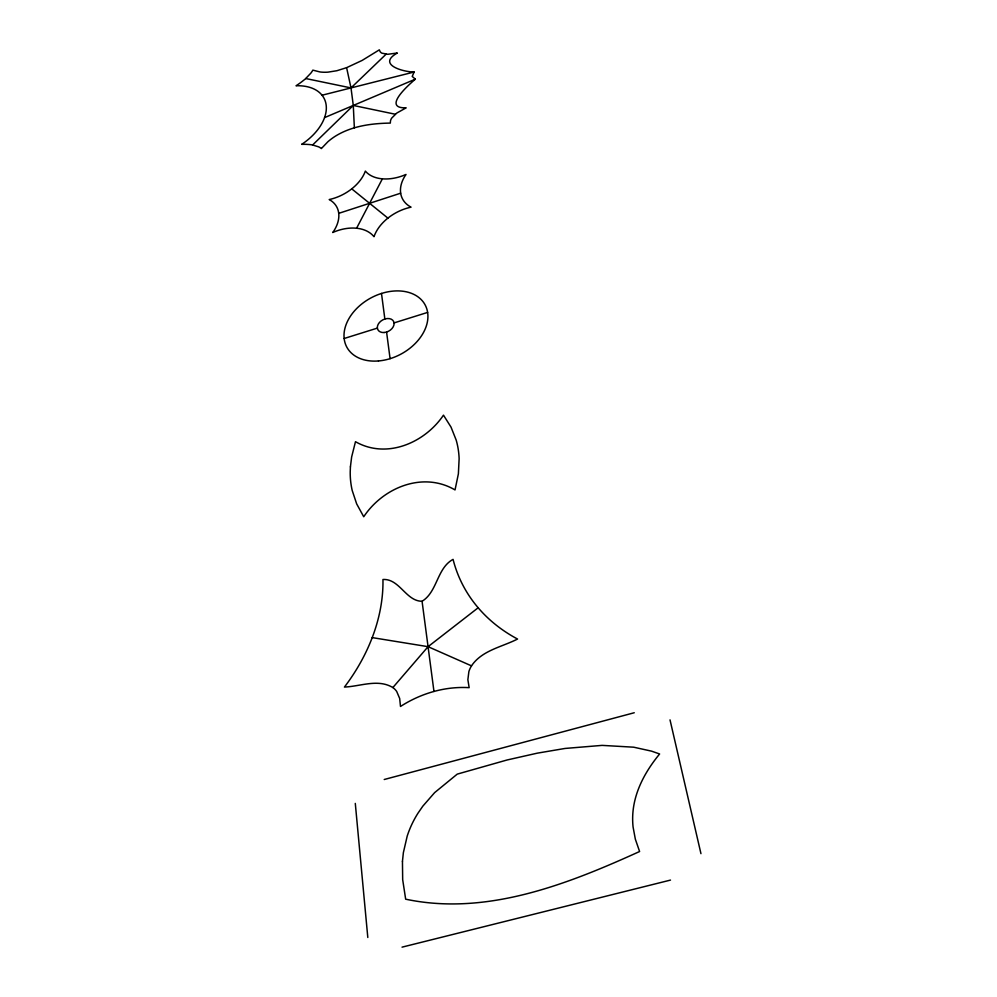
<?xml version="1.0" encoding="UTF-8"?>
<svg xmlns="http://www.w3.org/2000/svg" width="997" height="997" viewBox="0 0 997 997"><rect width="100%" height="100%" fill="white"/><g stroke="black" fill="none" stroke-linecap="round" stroke-linejoin="round"><path stroke-width="1.5" d="M356.59 228.238L382.374 178.837M471.494 665.859C482.025 650.268 501.827 647.078 517.543 639.04A177.753 145.039 -22.2 0 1 453.062 559.367C436.836 568.128 437.496 591.882 422.067 601.266C406.016 601.303 399.51 578.459 382.948 579.494A173.478 131.953 -40.2 0 1 344.439 687.058C360.403 686.422 377.963 678.546 392.868 687.556A23.741 19.641 -40.2 0 1 396.706 691.494L399.672 698.461L400.495 706.462A111.116 96.31 -42.8 0 1 469.163 687.656L467.867 679.73L468.877 671.604A23.816 20.252 -34.2 0 1 471.494 665.859L428.062 646.679L372.205 637.606M414.129 72.008L412.222 76.42L415.325 79.174C409.156 84.458 381.44 108.636 406.165 107.826L396.843 113.022L391.709 118.082A11.79 7.627 -25.5 0 0 390.488 120.849L390.313 123.092C371.457 123.379 351.816 126.008 335.49 136.103A40.827 26.607 -27 0 0 327.839 141.798L321.358 148.565A24.663 15.902 -28.2 0 0 318.704 146.871L312.609 144.989L353.287 105.445L351.006 87.923L346.607 67.671L362.123 60.431L379.334 49.85L380.094 51.595A11.291 6.991 -25.2 0 0 381.901 53.165L387.771 54.287L397.379 52.991C376.542 64.568 403.386 72.071 414.129 72.008L322.031 95.226M392.868 687.556L428.062 646.679L478.161 607.771M386.063 54.224L351.006 87.923L305.705 78.526L310.802 73.192A23.355 14.282 -27.3 0 0 312.846 70.139L319.962 71.946A38.272 23.367 -26.2 0 0 327.976 72.145L336.861 70.725L346.607 67.671M324.548 117.621L415.325 79.174M338.731 213.346L400.657 193.206M344.152 338.494L377.377 328.113M394.064 322.903L427.613 312.422M384.219 779.504L634.254 712.743M402.04 947.15L670.495 880.089M395.273 114.231L353.287 105.445L354.359 127.815M351.742 188.857L387.895 218.119M670.021 719.871L700.953 853.656M381.49 293.442L384.854 319.015M386.574 332.051L390.089 358.658M422.067 601.266L433.969 691.457M355.293 803.408L367.806 937.479M305.743 78.551A56.281 34.01 -27.6 0 1 296.022 85.779A48.728 30.533 -28.1 0 1 326.231 105.719A48.728 30.533 -28.1 0 1 301.779 144.303M301.755 144.353A60.655 39.444 -28.9 0 1 312.647 144.939M402.452 861.333L402.676 879.641L405.667 899.182C486.287 916.243 567.281 884.351 639.6 851.513L635.351 839.212L633.07 826.962A85.306 80.333 -20.2 0 1 633.319 808.679C636.061 788.216 646.667 769.709 659.615 753.981L651.577 751.152L633.656 747.189L602.126 745.382L565.062 748.448L537.308 753.159L507.112 759.976L457.249 774.121L434.63 792.627L422.853 806.124L417.955 813.228A93.195 83.187 -46.4 0 0 407.212 836.072L403.374 852.634L402.452 861.333M350.421 466.845L350.221 471.693A120.388 93.033 -28.2 0 0 352.203 490.462L356.664 503.884L363.731 516.758C383.072 487.558 422.94 471.095 455.031 489.926L458.383 473.837L459.131 458.72A119.378 90.577 -33 0 0 456.165 440.038L451.03 427.127L443.478 415.151C424.722 442.93 386.549 459.43 355.48 441.696L351.642 456.975L350.421 466.845M384.107 332.524A8.898 6.368 -28.4 0 0 393.653 321.52A8.898 6.368 -28.4 0 0 379.396 322.542A8.898 6.368 -28.4 0 0 384.107 332.524M378.474 360.951A44.491 31.854 -28.4 0 0 425.457 305.543A44.491 31.854 -28.4 0 0 353.947 311.513A44.491 31.854 -28.4 0 0 378.474 360.951M332.824 232.463A38.247 25.473 -29 0 0 329.209 199.55A37.487 24.501 -27.7 0 0 365.351 171.073A37.749 24.813 -25.9 0 0 406.003 174.45A38.783 26.159 -25.2 0 0 411.051 207.164A39.556 27.268 -26.5 0 0 374 236.713A39.282 26.894 -28.6 0 0 332.824 232.463"/></g></svg>
